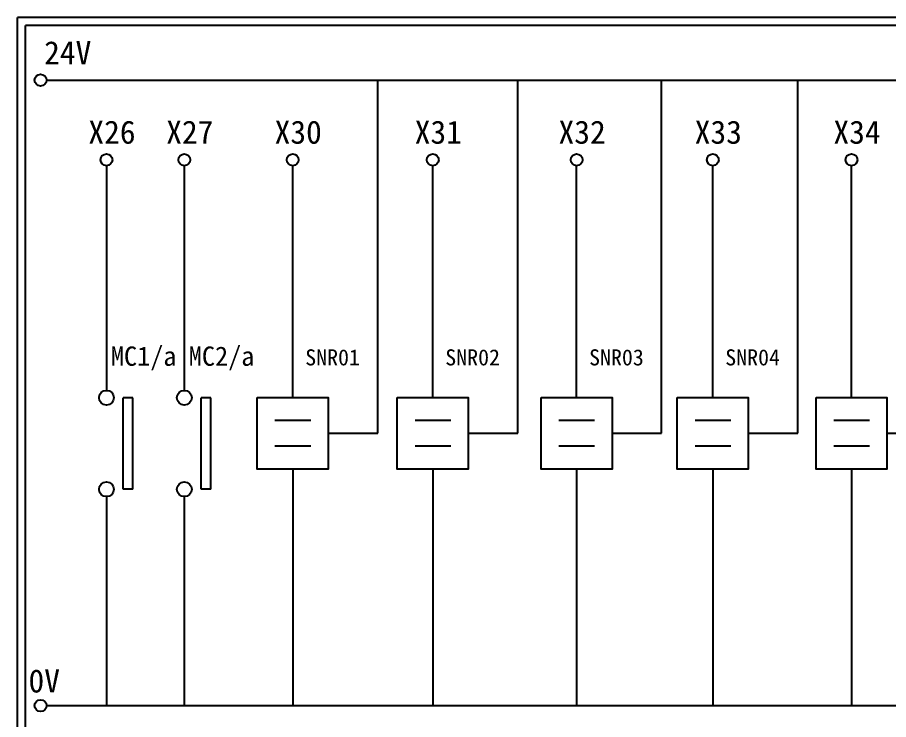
# Model space of a CAD drawing. Extents: x 325 to 612, y 3 to 207.
# Drawn here: x 325.3 to 460.8, y 97.8 to 207 of the extents above; entities that cross this region are included whole.
import ezdxf

# ---------------------------------------------------------------- set-up
doc = ezdxf.new("R2010")
doc.units = 0
doc.layers.get('0').update_dxf_attribs({"linetype": 'CONTINUOUS'})
doc.layers.add('圖框層', color=7, linetype='CONTINUOUS')
doc.layers.add('標尺寸層', color=3, linetype='CONTINUOUS')
doc.styles.add('STSL', font='KAIU.TTF')

msp = doc.modelspace()

# ---------------------------------------------------------------- linework, layer by layer
for p, q in [((381.37, 142.31), (381.37, 197.22)), ((403.15, 142.31), (403.15, 197.22)), ((425.52, 142.31), (425.52, 197.22)), ((446.7, 142.31), (446.7, 197.22)), ((368.14, 147.89), (368.14, 183.91)), ((389.92, 147.89), (389.92, 183.91)), ((412.3, 147.89), (412.3, 183.91)), ((433.48, 147.89), (433.48, 183.91)), ((455.05, 147.89), (455.05, 183.91)), ((343.28, 147.83), (341.77, 147.83)), ((355.39, 147.83), (353.88, 147.83)), ((373.65, 142.31), (381.37, 142.31)), ((395.44, 142.31), (403.15, 142.31)), ((417.81, 142.31), (425.52, 142.31)), ((438.99, 142.31), (446.7, 142.31)), ((460.57, 142.31), (468.28, 142.31)), ((368.14, 136.73), (368.14, 99.96)), ((389.92, 136.73), (389.92, 99.96)), ((412.3, 136.73), (412.3, 99.96)), ((433.48, 136.73), (433.48, 99.96)), ((455.05, 136.73), (455.05, 99.96)), ((343.28, 133.6), (341.77, 133.6)), ((355.39, 133.6), (353.88, 133.6))]:
    msp.add_line(p, q)
for points in [[(362.63, 147.89), (373.65, 147.89), (373.65, 136.73), (362.63, 136.73)], [(384.41, 147.89), (395.44, 147.89), (395.44, 136.73), (384.41, 136.73)], [(406.78, 147.89), (417.81, 147.89), (417.81, 136.73), (406.78, 136.73)], [(427.96, 147.89), (438.99, 147.89), (438.99, 136.73), (427.96, 136.73)], [(449.54, 147.89), (460.57, 147.89), (460.57, 136.73), (449.54, 136.73)]]:
    msp.add_lwpolyline(points, close=True)
at = {"layer": '圖框層', "color": 7}
for p, q in [((612.32, 206.97), (325.32, 206.97)), ((325.32, 3), (325.32, 206.97)), ((611.07, 205.72), (326.57, 205.72)), ((326.57, 4.25), (326.57, 205.72))]:
    msp.add_line(p, q, dxfattribs=at)
at = {"layer": '標尺寸層', "color": 7}
for p, q in [((329.84, 197.22), (607.44, 197.22)), ((339.17, 183.91), (339.17, 148.99)), ((351.28, 183.91), (351.28, 148.99)), ((341.77, 133.6), (341.77, 147.83)), ((343.28, 133.6), (343.28, 147.83)), ((353.88, 133.6), (353.88, 147.83)), ((355.39, 133.6), (355.39, 147.83)), ((365.38, 144.34), (370.95, 144.34)), ((387.16, 144.34), (392.73, 144.34)), ((409.53, 144.34), (415.1, 144.34)), ((430.72, 144.34), (436.28, 144.34)), ((452.29, 144.34), (457.86, 144.34)), ((365.38, 140.37), (370.95, 140.37)), ((387.16, 140.37), (392.73, 140.37)), ((409.53, 140.37), (415.1, 140.37)), ((430.72, 140.37), (436.28, 140.37)), ((452.29, 140.37), (457.86, 140.37)), ((339.17, 132.46), (339.17, 99.96)), ((339.17, 132.45), (339.17, 99.96)), ((351.28, 132.46), (351.28, 99.96)), ((351.28, 132.45), (351.28, 99.96)), ((330.05, 99.96), (607.92, 99.96))]:
    msp.add_line(p, q, dxfattribs=at)
for centre, radius in [((328.92, 197.22), 0.92), ((339.17, 184.83), 0.92), ((351.28, 184.83), 0.92), ((368.14, 184.83), 0.92), ((389.92, 184.83), 0.92), ((412.3, 184.83), 0.92), ((433.48, 184.83), 0.92), ((455.05, 184.83), 0.92), ((339.17, 147.83), 1.15), ((351.28, 147.83), 1.15), ((339.17, 133.6), 1.15), ((351.28, 133.6), 1.15), ((328.92, 99.96), 0.92)]:
    msp.add_circle(centre, radius, dxfattribs=at)

# ---------------------------------------------------------------- texts
at = {"layer": '圖框層', "color": 4, "style": 'STSL'}
for s, height, p in [('24V', 3.6, (329.47, 199.68)), ('X26', 3.6, (336.35, 187.33)), ('X27', 3.6, (348.46, 187.33)), ('X30', 3.6, (365.32, 187.33)), ('X31', 3.6, (387.11, 187.33)), ('X32', 3.6, (409.48, 187.33)), ('X33', 3.6, (430.66, 187.33)), ('X34', 3.6, (452.24, 187.33)), ('MC1/a', 3, (339.85, 152.8)), ('MC2/a', 3, (351.97, 152.8)), ('SNR01', 2.5, (370.09, 152.86)), ('SNR02', 2.5, (391.87, 152.86)), ('SNR03', 2.5, (414.24, 152.86)), ('SNR04', 2.5, (435.42, 152.86)), ('0V', 3.6, (327.04, 102))]:
    msp.add_text(s, height=height, dxfattribs=at).set_placement(p)

doc.saveas('drawing.dxf')
